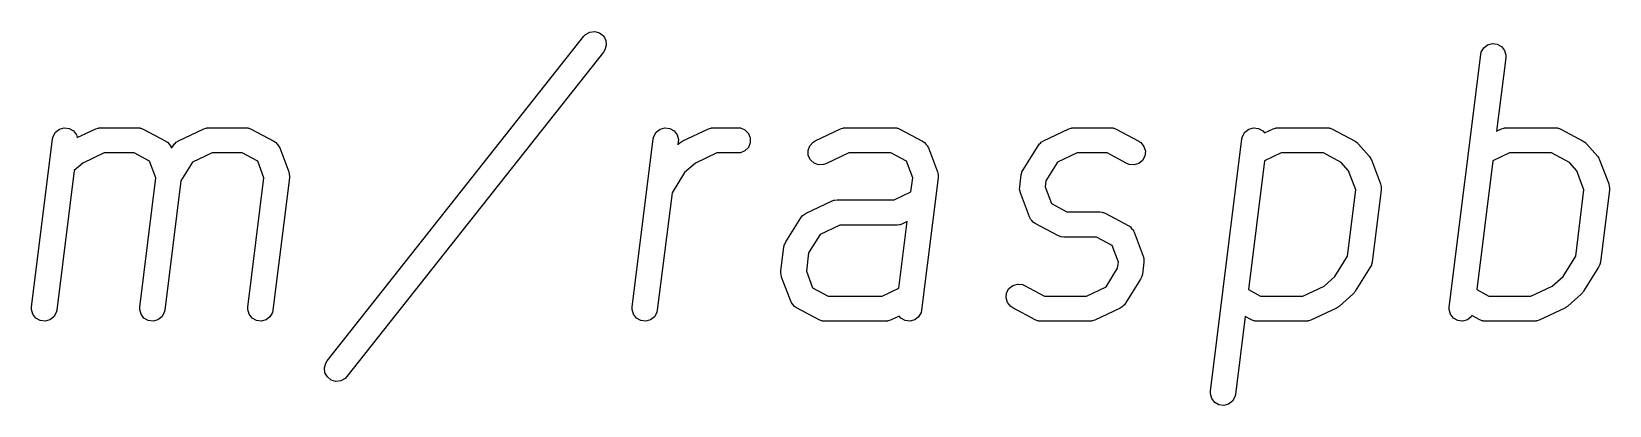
# Model space of a CAD drawing. Header units: inches. Extents: x 1.58 to 5.13, y -4.78 to -2.13.
# Drawn here: x 2.3617 to 2.7311, y -4.7822 to -4.6948 of the extents above; entities that cross this region are included whole.
import ezdxf

# ---------------------------------------------------------------- set-up
doc = ezdxf.new("R2010")
doc.units = ezdxf.units.IN
doc.header["$MEASUREMENT"] = 0
doc.layers.add('BLACK', color=250, linetype='CONTINUOUS')

msp = doc.modelspace()

# ---------------------------------------------------------------- linework, layer by layer
at = {"layer": 'BLACK', "linetype": 'CONTINUOUS'}
for p, q in [((2.4309, -4.77182), (2.49101, -4.69589)), ((2.49101, -4.69589), (2.49141, -4.69547)), ((2.49141, -4.69547), (2.49241, -4.69491)), ((2.49241, -4.69491), (2.49356, -4.69478)), ((2.49356, -4.69478), (2.49467, -4.69509)), ((2.49467, -4.69509), (2.49557, -4.69581)), ((2.49557, -4.69581), (2.49613, -4.69682)), ((2.49626, -4.69796), (2.49595, -4.69907)), ((2.49613, -4.69682), (2.49626, -4.69796)), ((2.70165, -4.6986), (2.70256, -4.6979)), ((2.70256, -4.6979), (2.70367, -4.69759)), ((2.70367, -4.69759), (2.70481, -4.69773)), ((2.70481, -4.69773), (2.70581, -4.6983)), ((2.49564, -4.69956), (2.43553, -4.77548)), ((2.49595, -4.69907), (2.49564, -4.69956)), ((2.69357, -4.75922), (2.70095, -4.70017)), ((2.70095, -4.70017), (2.70108, -4.6996)), ((2.70108, -4.6996), (2.70165, -4.6986)), ((2.70681, -4.7009), (2.70466, -4.71808)), ((2.70581, -4.6983), (2.70652, -4.69921)), ((2.70652, -4.69921), (2.70683, -4.70032)), ((2.70683, -4.70032), (2.70681, -4.7009)), ((2.36174, -4.75922), (2.36666, -4.71985)), ((2.36666, -4.71985), (2.36678, -4.71929)), ((2.36678, -4.71929), (2.36735, -4.71829)), ((2.36735, -4.71829), (2.36826, -4.71758)), ((2.36826, -4.71758), (2.36937, -4.71727)), ((2.36937, -4.71727), (2.37052, -4.71742)), ((2.37052, -4.71742), (2.37152, -4.71799)), ((2.37152, -4.71799), (2.37223, -4.7189)), ((2.37223, -4.7189), (2.37242, -4.71959)), ((2.37242, -4.71959), (2.37677, -4.71755)), ((2.37677, -4.71755), (2.37731, -4.71735)), ((2.37731, -4.71735), (2.37738, -4.71735)), ((2.37738, -4.71735), (2.37745, -4.71732)), ((2.37745, -4.71732), (2.37802, -4.71727)), ((2.37802, -4.71727), (2.38646, -4.71727)), ((2.38646, -4.71727), (2.38704, -4.71732)), ((2.38704, -4.71732), (2.38717, -4.71738)), ((2.38717, -4.71738), (2.38731, -4.71739)), ((2.38731, -4.71739), (2.38785, -4.71761)), ((2.38785, -4.71761), (2.39312, -4.72043)), ((2.3956, -4.72066), (2.3961, -4.72036)), ((2.3961, -4.72036), (2.40208, -4.71755)), ((2.40208, -4.71755), (2.40262, -4.71735)), ((2.40262, -4.71735), (2.40269, -4.71735)), ((2.40269, -4.71735), (2.40276, -4.71732)), ((2.40276, -4.71732), (2.40333, -4.71727)), ((2.40333, -4.71727), (2.41177, -4.71727)), ((2.41177, -4.71727), (2.41234, -4.71732)), ((2.41234, -4.71732), (2.41248, -4.71738)), ((2.41248, -4.71738), (2.41262, -4.71739)), ((2.41262, -4.71739), (2.41316, -4.71761)), ((2.41316, -4.71761), (2.41843, -4.72043)), ((2.50234, -4.75922), (2.50726, -4.71985)), ((2.50726, -4.71985), (2.50739, -4.71929)), ((2.50739, -4.71929), (2.50796, -4.71829)), ((2.50796, -4.71829), (2.50887, -4.71758)), ((2.50887, -4.71758), (2.50998, -4.71727)), ((2.50998, -4.71727), (2.51112, -4.71742)), ((2.51112, -4.71742), (2.51213, -4.71799)), ((2.51213, -4.71799), (2.51283, -4.7189)), ((2.51283, -4.7189), (2.51314, -4.72001)), ((2.51314, -4.72001), (2.51312, -4.72059)), ((2.51404, -4.72046), (2.51421, -4.72036)), ((2.51421, -4.72036), (2.52019, -4.71755)), ((2.52019, -4.71755), (2.52073, -4.71735)), ((2.52073, -4.71735), (2.5208, -4.71735)), ((2.5208, -4.71735), (2.52087, -4.71732)), ((2.52087, -4.71732), (2.52144, -4.71727)), ((2.52144, -4.71727), (2.52707, -4.71727)), ((2.52707, -4.71727), (2.52764, -4.71732)), ((2.52764, -4.71732), (2.52871, -4.71776)), ((2.52871, -4.71776), (2.52952, -4.71858)), ((2.52952, -4.71858), (2.52996, -4.71964)), ((2.52996, -4.71964), (2.52996, -4.7208)), ((2.54465, -4.72066), (2.54514, -4.72036)), ((2.54514, -4.72036), (2.55112, -4.71755)), ((2.55112, -4.71755), (2.55166, -4.71735)), ((2.55166, -4.71735), (2.55173, -4.71735)), ((2.55173, -4.71735), (2.5518, -4.71732)), ((2.5518, -4.71732), (2.55238, -4.71727)), ((2.55238, -4.71727), (2.56362, -4.71727)), ((2.56362, -4.71727), (2.5642, -4.71732)), ((2.5642, -4.71732), (2.56433, -4.71738)), ((2.56433, -4.71738), (2.56448, -4.71739)), ((2.56448, -4.71739), (2.56501, -4.71761)), ((2.56501, -4.71761), (2.57029, -4.72043)), ((2.59808, -4.72066), (2.59857, -4.72036)), ((2.59857, -4.72036), (2.60455, -4.71755)), ((2.60455, -4.71755), (2.6051, -4.71735)), ((2.6051, -4.71735), (2.60517, -4.71735)), ((2.60517, -4.71735), (2.60523, -4.71732)), ((2.60523, -4.71732), (2.60581, -4.71727)), ((2.60581, -4.71727), (2.61424, -4.71727)), ((2.61424, -4.71727), (2.61482, -4.71732)), ((2.61482, -4.71732), (2.61495, -4.71738)), ((2.61495, -4.71738), (2.6151, -4.71739)), ((2.6151, -4.71739), (2.61563, -4.71761)), ((2.61563, -4.71761), (2.62091, -4.72043)), ((2.63768, -4.77891), (2.64506, -4.71985)), ((2.64506, -4.71985), (2.64519, -4.71929)), ((2.64519, -4.71929), (2.64576, -4.71829)), ((2.64576, -4.71829), (2.64667, -4.71758)), ((2.64667, -4.71758), (2.64778, -4.71727)), ((2.64778, -4.71727), (2.64892, -4.71742)), ((2.64892, -4.71742), (2.64992, -4.71799)), ((2.64992, -4.71799), (2.65032, -4.7185)), ((2.65032, -4.7185), (2.65236, -4.71755)), ((2.65236, -4.71755), (2.6529, -4.71735)), ((2.6529, -4.71735), (2.65297, -4.71735)), ((2.65297, -4.71735), (2.65304, -4.71732)), ((2.65304, -4.71732), (2.65361, -4.71727)), ((2.65361, -4.71727), (2.66486, -4.71727)), ((2.66486, -4.71727), (2.66544, -4.71732)), ((2.66544, -4.71732), (2.66557, -4.71738)), ((2.66557, -4.71738), (2.66572, -4.71739)), ((2.66572, -4.71739), (2.66625, -4.71761)), ((2.66625, -4.71761), (2.67152, -4.72043)), ((2.70466, -4.71808), (2.70579, -4.71755)), ((2.70579, -4.71755), (2.70633, -4.71735)), ((2.70633, -4.71735), (2.7064, -4.71735)), ((2.7064, -4.71735), (2.70647, -4.71732)), ((2.70647, -4.71732), (2.70704, -4.71727)), ((2.70704, -4.71727), (2.71829, -4.71727)), ((2.71829, -4.71727), (2.71887, -4.71732)), ((2.71887, -4.71732), (2.719, -4.71738)), ((2.719, -4.71738), (2.71915, -4.71739)), ((2.71915, -4.71739), (2.71968, -4.71761)), ((2.71968, -4.71761), (2.72496, -4.72043)), ((2.37868, -4.72317), (2.37369, -4.72552)), ((2.38572, -4.72317), (2.37868, -4.72317)), ((2.38936, -4.72511), (2.38572, -4.72317)), ((2.39312, -4.72043), (2.39338, -4.7206)), ((2.39338, -4.7206), (2.39346, -4.72063)), ((2.39346, -4.72063), (2.39349, -4.72067)), ((2.39349, -4.72067), (2.3936, -4.72075)), ((2.3936, -4.72075), (2.39391, -4.72112)), ((2.39391, -4.72112), (2.39424, -4.72148)), ((2.39424, -4.72148), (2.3943, -4.7216)), ((2.3943, -4.7216), (2.39434, -4.72164)), ((2.39434, -4.72164), (2.39436, -4.72171)), ((2.39436, -4.72171), (2.3945, -4.722)), ((2.3945, -4.722), (2.39451, -4.72202)), ((2.39451, -4.72202), (2.39485, -4.72147)), ((2.39485, -4.72147), (2.39521, -4.72101)), ((2.39521, -4.72101), (2.39542, -4.72085)), ((2.39542, -4.72085), (2.3956, -4.72066)), ((2.40399, -4.72317), (2.3994, -4.72533)), ((2.41103, -4.72317), (2.40399, -4.72317)), ((2.41467, -4.72511), (2.41103, -4.72317)), ((2.41843, -4.72043), (2.41869, -4.7206)), ((2.41869, -4.7206), (2.41876, -4.72063)), ((2.41876, -4.72063), (2.4188, -4.72067)), ((2.4188, -4.72067), (2.41891, -4.72075)), ((2.41891, -4.72075), (2.41922, -4.72112)), ((2.41922, -4.72112), (2.41955, -4.72148)), ((2.41955, -4.72148), (2.41961, -4.7216)), ((2.41961, -4.7216), (2.41964, -4.72164)), ((2.41964, -4.72164), (2.41967, -4.72171)), ((2.41967, -4.72171), (2.41981, -4.722)), ((2.41981, -4.722), (2.42192, -4.72762)), ((2.51312, -4.72059), (2.51304, -4.72124)), ((2.51304, -4.72124), (2.51351, -4.72083)), ((2.51351, -4.72083), (2.51367, -4.72071)), ((2.51367, -4.72071), (2.51371, -4.72066)), ((2.51371, -4.72066), (2.51385, -4.72058)), ((2.51385, -4.72058), (2.51397, -4.72048)), ((2.51397, -4.72048), (2.51404, -4.72046)), ((2.5221, -4.72317), (2.51711, -4.72552)), ((2.52707, -4.72317), (2.5221, -4.72317)), ((2.52764, -4.72312), (2.52707, -4.72317)), ((2.52871, -4.72268), (2.52764, -4.72312)), ((2.52952, -4.72186), (2.52871, -4.72268)), ((2.52996, -4.7208), (2.52952, -4.72186)), ((2.54348, -4.72259), (2.54387, -4.72151)), ((2.54353, -4.72374), (2.54348, -4.72259)), ((2.54403, -4.72479), (2.54353, -4.72374)), ((2.54387, -4.72151), (2.54465, -4.72066)), ((2.55304, -4.72317), (2.54766, -4.7257)), ((2.56289, -4.72317), (2.55304, -4.72317)), ((2.56652, -4.72511), (2.56289, -4.72317)), ((2.57029, -4.72043), (2.57055, -4.7206)), ((2.57055, -4.7206), (2.57062, -4.72063)), ((2.57062, -4.72063), (2.57066, -4.72067)), ((2.57066, -4.72067), (2.57077, -4.72075)), ((2.57077, -4.72075), (2.57108, -4.72112)), ((2.57108, -4.72112), (2.57141, -4.72148)), ((2.57141, -4.72148), (2.57147, -4.7216)), ((2.57147, -4.7216), (2.5715, -4.72164)), ((2.5715, -4.72164), (2.57152, -4.72171)), ((2.57152, -4.72171), (2.57166, -4.722)), ((2.57166, -4.722), (2.57377, -4.72762)), ((2.59381, -4.72709), (2.59733, -4.72147)), ((2.59733, -4.72147), (2.59768, -4.72101)), ((2.59768, -4.72101), (2.5979, -4.72085)), ((2.5979, -4.72085), (2.59808, -4.72066)), ((2.60647, -4.72317), (2.60187, -4.72533)), ((2.61351, -4.72317), (2.60647, -4.72317)), ((2.61813, -4.72564), (2.61351, -4.72317)), ((2.62091, -4.72043), (2.62139, -4.72075)), ((2.62139, -4.72075), (2.62212, -4.72164)), ((2.62234, -4.72389), (2.6218, -4.7249)), ((2.62212, -4.72164), (2.62245, -4.72274)), ((2.62245, -4.72274), (2.62234, -4.72389)), ((2.65427, -4.72317), (2.65037, -4.72501)), ((2.66412, -4.72317), (2.65427, -4.72317)), ((2.66827, -4.72538), (2.66412, -4.72317)), ((2.67152, -4.72043), (2.67188, -4.72067)), ((2.67188, -4.72067), (2.67194, -4.72069)), ((2.67194, -4.72069), (2.67197, -4.72072)), ((2.67197, -4.72072), (2.67201, -4.72075)), ((2.67201, -4.72075), (2.67204, -4.72079)), ((2.67204, -4.72079), (2.67236, -4.72109)), ((2.67236, -4.72109), (2.67482, -4.7239)), ((2.67482, -4.7239), (2.67506, -4.72424)), ((2.7077, -4.72317), (2.7038, -4.72501)), ((2.71755, -4.72317), (2.7077, -4.72317)), ((2.7217, -4.72538), (2.71755, -4.72317)), ((2.72496, -4.72043), (2.72531, -4.72067)), ((2.72531, -4.72067), (2.72537, -4.72069)), ((2.72537, -4.72069), (2.7254, -4.72072)), ((2.7254, -4.72072), (2.72544, -4.72075)), ((2.72544, -4.72075), (2.72547, -4.72079)), ((2.72547, -4.72079), (2.72579, -4.72109)), ((2.72579, -4.72109), (2.72825, -4.7239)), ((2.72825, -4.7239), (2.72849, -4.72424)), ((2.37168, -4.72731), (2.3676, -4.75996)), ((2.37369, -4.72552), (2.37168, -4.72731)), ((2.39082, -4.72901), (2.38936, -4.72511)), ((2.3994, -4.72533), (2.39669, -4.72967)), ((2.41613, -4.72901), (2.41467, -4.72511)), ((2.42192, -4.72762), (2.42206, -4.72818)), ((2.51458, -4.72777), (2.51164, -4.73248)), ((2.51711, -4.72552), (2.51458, -4.72777)), ((2.54488, -4.72556), (2.54403, -4.72479)), ((2.54596, -4.72595), (2.54488, -4.72556)), ((2.54711, -4.7259), (2.54596, -4.72595)), ((2.54766, -4.7257), (2.54711, -4.7259)), ((2.56799, -4.72901), (2.56652, -4.72511)), ((2.57377, -4.72762), (2.57392, -4.72818)), ((2.59339, -4.72829), (2.59351, -4.72773)), ((2.59351, -4.72773), (2.59354, -4.72767)), ((2.59354, -4.72767), (2.59355, -4.72761)), ((2.59355, -4.72761), (2.59381, -4.72709)), ((2.60187, -4.72533), (2.59917, -4.72967)), ((2.61866, -4.72586), (2.61813, -4.72564)), ((2.61981, -4.72597), (2.61866, -4.72586)), ((2.62091, -4.72563), (2.61981, -4.72597)), ((2.6218, -4.7249), (2.62091, -4.72563)), ((2.65037, -4.72501), (2.6466, -4.75513)), ((2.67002, -4.72738), (2.66827, -4.72538)), ((2.67168, -4.73182), (2.67002, -4.72738)), ((2.67506, -4.72424), (2.6751, -4.72429)), ((2.6751, -4.72429), (2.67513, -4.72433)), ((2.67513, -4.72433), (2.67515, -4.72437)), ((2.67515, -4.72437), (2.67517, -4.72443)), ((2.67517, -4.72443), (2.67536, -4.72481)), ((2.67536, -4.72481), (2.67747, -4.73043)), ((2.7038, -4.72501), (2.70003, -4.75513)), ((2.72345, -4.72738), (2.7217, -4.72538)), ((2.72512, -4.73182), (2.72345, -4.72738)), ((2.72849, -4.72424), (2.72854, -4.72429)), ((2.72854, -4.72429), (2.72856, -4.72433)), ((2.72856, -4.72433), (2.72859, -4.72437)), ((2.72859, -4.72437), (2.7286, -4.72443)), ((2.7286, -4.72443), (2.72879, -4.72481)), ((2.72879, -4.72481), (2.7309, -4.73043)), ((2.38704, -4.75922), (2.39082, -4.72901)), ((2.39669, -4.72967), (2.3929, -4.75996)), ((2.41235, -4.75922), (2.41613, -4.72901)), ((2.42208, -4.72902), (2.41821, -4.75996)), ((2.42206, -4.72818), (2.42206, -4.72831)), ((2.42206, -4.72831), (2.4221, -4.72844)), ((2.4221, -4.72844), (2.42208, -4.72902)), ((2.56758, -4.7323), (2.56799, -4.72901)), ((2.57394, -4.72902), (2.57007, -4.75996)), ((2.57392, -4.72818), (2.57392, -4.72831)), ((2.57392, -4.72831), (2.57395, -4.72844)), ((2.57395, -4.72844), (2.57394, -4.72902)), ((2.59302, -4.73168), (2.59303, -4.7311)), ((2.59303, -4.7311), (2.59339, -4.72829)), ((2.59917, -4.72967), (2.59898, -4.73111)), ((2.59898, -4.73111), (2.60045, -4.73501)), ((2.67747, -4.73043), (2.67762, -4.73099)), ((2.67762, -4.73099), (2.67761, -4.73113)), ((2.67761, -4.73113), (2.67765, -4.73126)), ((2.67765, -4.73126), (2.67763, -4.73183)), ((2.7309, -4.73043), (2.73105, -4.73099)), ((2.73105, -4.73099), (2.73104, -4.73113)), ((2.73104, -4.73113), (2.73108, -4.73126)), ((2.73108, -4.73126), (2.73107, -4.73183)), ((2.51164, -4.73248), (2.5082, -4.75996)), ((2.54303, -4.73723), (2.54901, -4.73442)), ((2.54901, -4.73442), (2.54956, -4.73423)), ((2.54956, -4.73423), (2.54963, -4.73422)), ((2.54963, -4.73422), (2.54969, -4.7342)), ((2.54969, -4.7342), (2.55027, -4.73414)), ((2.55027, -4.73414), (2.56367, -4.73414)), ((2.56367, -4.73414), (2.56758, -4.7323)), ((2.59306, -4.73181), (2.59302, -4.73168)), ((2.59305, -4.73195), (2.59306, -4.73181)), ((2.5932, -4.73251), (2.59305, -4.73195)), ((2.59531, -4.73813), (2.5932, -4.73251)), ((2.60045, -4.73501), (2.60408, -4.73695)), ((2.66975, -4.74733), (2.67168, -4.73182)), ((2.67763, -4.73183), (2.67553, -4.74871)), ((2.72318, -4.74733), (2.72512, -4.73182)), ((2.73107, -4.73183), (2.72896, -4.74871)), ((2.53827, -4.74396), (2.54179, -4.73834)), ((2.54179, -4.73834), (2.54214, -4.73788)), ((2.54214, -4.73788), (2.54236, -4.73773)), ((2.54236, -4.73773), (2.54254, -4.73753)), ((2.54254, -4.73753), (2.54303, -4.73723)), ((2.59545, -4.73841), (2.59531, -4.73813)), ((2.59547, -4.73849), (2.59545, -4.73841)), ((2.59551, -4.73853), (2.59547, -4.73849)), ((2.59556, -4.73865), (2.59551, -4.73853)), ((2.59589, -4.739), (2.59556, -4.73865)), ((2.60408, -4.73695), (2.61178, -4.73695)), ((2.61178, -4.73695), (2.61236, -4.73701)), ((2.61236, -4.73701), (2.61249, -4.73706)), ((2.61249, -4.73706), (2.61264, -4.73708)), ((2.61264, -4.73708), (2.61317, -4.7373)), ((2.61317, -4.7373), (2.61845, -4.74011)), ((2.54633, -4.74221), (2.54363, -4.74654)), ((2.55093, -4.74005), (2.54633, -4.74221)), ((2.56433, -4.74005), (2.55093, -4.74005)), ((2.5649, -4.73999), (2.56433, -4.74005)), ((2.56476, -4.7548), (2.56671, -4.73924)), ((2.56497, -4.73996), (2.5649, -4.73999)), ((2.56504, -4.73996), (2.56497, -4.73996)), ((2.56559, -4.73976), (2.56504, -4.73996)), ((2.56671, -4.73924), (2.56559, -4.73976)), ((2.5962, -4.73938), (2.59589, -4.739)), ((2.59631, -4.73945), (2.5962, -4.73938)), ((2.59635, -4.73949), (2.59631, -4.73945)), ((2.59642, -4.73952), (2.59635, -4.73949)), ((2.59668, -4.7397), (2.59642, -4.73952)), ((2.60196, -4.74251), (2.59668, -4.7397)), ((2.60249, -4.74273), (2.60196, -4.74251)), ((2.61845, -4.74011), (2.61871, -4.74029)), ((2.61871, -4.74029), (2.61878, -4.74032)), ((2.61878, -4.74032), (2.61882, -4.74036)), ((2.61882, -4.74036), (2.61893, -4.74043)), ((2.61893, -4.74043), (2.61923, -4.74081)), ((2.61923, -4.74081), (2.61957, -4.74116)), ((2.61957, -4.74116), (2.61962, -4.74128)), ((2.61962, -4.74128), (2.61966, -4.74132)), ((2.61966, -4.74132), (2.61968, -4.7414)), ((2.61968, -4.7414), (2.61982, -4.74168)), ((2.61982, -4.74168), (2.62193, -4.7473)), ((2.53714, -4.75079), (2.53785, -4.74516)), ((2.53785, -4.74516), (2.53797, -4.7446)), ((2.53797, -4.7446), (2.538, -4.74454)), ((2.538, -4.74454), (2.53802, -4.74448)), ((2.53802, -4.74448), (2.53827, -4.74396)), ((2.60264, -4.74275), (2.60249, -4.74273)), ((2.60277, -4.7428), (2.60264, -4.74275)), ((2.60335, -4.74286), (2.60277, -4.7428)), ((2.61104, -4.74286), (2.60335, -4.74286)), ((2.61468, -4.7448), (2.61104, -4.74286)), ((2.61614, -4.7487), (2.61468, -4.7448)), ((2.54363, -4.74654), (2.54309, -4.7508)), ((2.61596, -4.75014), (2.61614, -4.7487)), ((2.62209, -4.74871), (2.62174, -4.75152)), ((2.62193, -4.7473), (2.62208, -4.74786)), ((2.62208, -4.74786), (2.62207, -4.748)), ((2.62207, -4.748), (2.62211, -4.74813)), ((2.62211, -4.74813), (2.62209, -4.74871)), ((2.6668, -4.75204), (2.66975, -4.74733)), ((2.6751, -4.74991), (2.67158, -4.75553)), ((2.67536, -4.74939), (2.6751, -4.74991)), ((2.67537, -4.74933), (2.67536, -4.74939)), ((2.6754, -4.74927), (2.67537, -4.74933)), ((2.67553, -4.74871), (2.6754, -4.74927)), ((2.72023, -4.75204), (2.72318, -4.74733)), ((2.72853, -4.74991), (2.72502, -4.75553)), ((2.72879, -4.74939), (2.72853, -4.74991)), ((2.7288, -4.74933), (2.72879, -4.74939)), ((2.72883, -4.74927), (2.7288, -4.74933)), ((2.72896, -4.74871), (2.72883, -4.74927)), ((2.53713, -4.75137), (2.53714, -4.75079)), ((2.53716, -4.7515), (2.53713, -4.75137)), ((2.53716, -4.75163), (2.53716, -4.7515)), ((2.53731, -4.75219), (2.53716, -4.75163)), ((2.53942, -4.75781), (2.53731, -4.75219)), ((2.54309, -4.7508), (2.54456, -4.7547)), ((2.61325, -4.75448), (2.61596, -4.75014)), ((2.62132, -4.75272), (2.6178, -4.75834)), ((2.62157, -4.7522), (2.62132, -4.75272)), ((2.62158, -4.75214), (2.62157, -4.7522)), ((2.62162, -4.75208), (2.62158, -4.75214)), ((2.62174, -4.75152), (2.62162, -4.75208)), ((2.66427, -4.75429), (2.6668, -4.75204)), ((2.7177, -4.75429), (2.72023, -4.75204)), ((2.54456, -4.7547), (2.54819, -4.75664)), ((2.54819, -4.75664), (2.56086, -4.75664)), ((2.56086, -4.75664), (2.56476, -4.7548)), ((2.58986, -4.75707), (2.58997, -4.75592)), ((2.5902, -4.75817), (2.58986, -4.75707)), ((2.58997, -4.75592), (2.59052, -4.75491)), ((2.59052, -4.75491), (2.59141, -4.75418)), ((2.59141, -4.75418), (2.59251, -4.75384)), ((2.59251, -4.75384), (2.59366, -4.75395)), ((2.59366, -4.75395), (2.59419, -4.75417)), ((2.59419, -4.75417), (2.59881, -4.75664)), ((2.59881, -4.75664), (2.60866, -4.75664)), ((2.60866, -4.75664), (2.61325, -4.75448)), ((2.6466, -4.75513), (2.64943, -4.75664)), ((2.64943, -4.75664), (2.65928, -4.75664)), ((2.65928, -4.75664), (2.66427, -4.75429)), ((2.67104, -4.75617), (2.66788, -4.75898)), ((2.67117, -4.75603), (2.67104, -4.75617)), ((2.67123, -4.75599), (2.67117, -4.75603)), ((2.67133, -4.75586), (2.67123, -4.75599)), ((2.67143, -4.75575), (2.67133, -4.75586)), ((2.67147, -4.75569), (2.67143, -4.75575)), ((2.67158, -4.75553), (2.67147, -4.75569)), ((2.70003, -4.75513), (2.70286, -4.75664)), ((2.70286, -4.75664), (2.71271, -4.75664)), ((2.71271, -4.75664), (2.7177, -4.75429)), ((2.72447, -4.75617), (2.72131, -4.75898)), ((2.72461, -4.75603), (2.72447, -4.75617)), ((2.72466, -4.75599), (2.72461, -4.75603)), ((2.72476, -4.75586), (2.72466, -4.75599)), ((2.72487, -4.75575), (2.72476, -4.75586)), ((2.7249, -4.75569), (2.72487, -4.75575)), ((2.72502, -4.75553), (2.7249, -4.75569)), ((2.36172, -4.7598), (2.36174, -4.75922)), ((2.36203, -4.76091), (2.36172, -4.7598)), ((2.36273, -4.76182), (2.36203, -4.76091)), ((2.36747, -4.76052), (2.3669, -4.76152)), ((2.3676, -4.75996), (2.36747, -4.76052)), ((2.38703, -4.7598), (2.38704, -4.75922)), ((2.38734, -4.76091), (2.38703, -4.7598)), ((2.38804, -4.76182), (2.38734, -4.76091)), ((2.39278, -4.76052), (2.39221, -4.76152)), ((2.3929, -4.75996), (2.39278, -4.76052)), ((2.41234, -4.7598), (2.41235, -4.75922)), ((2.41264, -4.76091), (2.41234, -4.7598)), ((2.41335, -4.76182), (2.41264, -4.76091)), ((2.41809, -4.76052), (2.41752, -4.76152)), ((2.41821, -4.75996), (2.41809, -4.76052)), ((2.50233, -4.7598), (2.50234, -4.75922)), ((2.50263, -4.76091), (2.50233, -4.7598)), ((2.50334, -4.76182), (2.50263, -4.76091)), ((2.50807, -4.76052), (2.50751, -4.76152)), ((2.5082, -4.75996), (2.50807, -4.76052)), ((2.53956, -4.7581), (2.53942, -4.75781)), ((2.53958, -4.75817), (2.53956, -4.7581)), ((2.53961, -4.75821), (2.53958, -4.75817)), ((2.53967, -4.75833), (2.53961, -4.75821)), ((2.54, -4.75869), (2.53967, -4.75833)), ((2.54031, -4.75906), (2.54, -4.75869)), ((2.54042, -4.75914), (2.54031, -4.75906)), ((2.54046, -4.75918), (2.54042, -4.75914)), ((2.54053, -4.75921), (2.54046, -4.75918)), ((2.54079, -4.75938), (2.54053, -4.75921)), ((2.54607, -4.7622), (2.54079, -4.75938)), ((2.56994, -4.76052), (2.56937, -4.76152)), ((2.57007, -4.75996), (2.56994, -4.76052)), ((2.59093, -4.75906), (2.5902, -4.75817)), ((2.59141, -4.75938), (2.59093, -4.75906)), ((2.59668, -4.7622), (2.59141, -4.75938)), ((2.61656, -4.75945), (2.61058, -4.76226)), ((2.61705, -4.75915), (2.61656, -4.75945)), ((2.61723, -4.75896), (2.61705, -4.75915)), ((2.61745, -4.7588), (2.61723, -4.75896)), ((2.6178, -4.75834), (2.61745, -4.7588)), ((2.66717, -4.75945), (2.6612, -4.76226)), ((2.66734, -4.75935), (2.66717, -4.75945)), ((2.66741, -4.75933), (2.66734, -4.75935)), ((2.66754, -4.75923), (2.66741, -4.75933)), ((2.66767, -4.75915), (2.66754, -4.75923)), ((2.66772, -4.7591), (2.66767, -4.75915)), ((2.66788, -4.75898), (2.66772, -4.7591)), ((2.69355, -4.7598), (2.69357, -4.75922)), ((2.69386, -4.76091), (2.69355, -4.7598)), ((2.69457, -4.76182), (2.69386, -4.76091)), ((2.7206, -4.75945), (2.71463, -4.76226)), ((2.72078, -4.75935), (2.7206, -4.75945)), ((2.72084, -4.75933), (2.72078, -4.75935)), ((2.72097, -4.75923), (2.72084, -4.75933)), ((2.7211, -4.75915), (2.72097, -4.75923)), ((2.72115, -4.7591), (2.7211, -4.75915)), ((2.72131, -4.75898), (2.72115, -4.7591)), ((2.36373, -4.76239), (2.36273, -4.76182)), ((2.36488, -4.76254), (2.36373, -4.76239)), ((2.36599, -4.76223), (2.36488, -4.76254)), ((2.3669, -4.76152), (2.36599, -4.76223)), ((2.38904, -4.76239), (2.38804, -4.76182)), ((2.39019, -4.76254), (2.38904, -4.76239)), ((2.3913, -4.76223), (2.39019, -4.76254)), ((2.39221, -4.76152), (2.3913, -4.76223)), ((2.41435, -4.76239), (2.41335, -4.76182)), ((2.4155, -4.76254), (2.41435, -4.76239)), ((2.41661, -4.76223), (2.4155, -4.76254)), ((2.41752, -4.76152), (2.41661, -4.76223)), ((2.50434, -4.76239), (2.50334, -4.76182)), ((2.50549, -4.76254), (2.50434, -4.76239)), ((2.5066, -4.76223), (2.50549, -4.76254)), ((2.50751, -4.76152), (2.5066, -4.76223)), ((2.5466, -4.76242), (2.54607, -4.7622)), ((2.54674, -4.76243), (2.5466, -4.76242)), ((2.54688, -4.76249), (2.54674, -4.76243)), ((2.54745, -4.76254), (2.54688, -4.76249)), ((2.56152, -4.76254), (2.54745, -4.76254)), ((2.56209, -4.76249), (2.56152, -4.76254)), ((2.56216, -4.76246), (2.56209, -4.76249)), ((2.56223, -4.76246), (2.56216, -4.76246)), ((2.56277, -4.76226), (2.56223, -4.76246)), ((2.56481, -4.76131), (2.56277, -4.76226)), ((2.56521, -4.76182), (2.56481, -4.76131)), ((2.56621, -4.76239), (2.56521, -4.76182)), ((2.56735, -4.76254), (2.56621, -4.76239)), ((2.56846, -4.76223), (2.56735, -4.76254)), ((2.56937, -4.76152), (2.56846, -4.76223)), ((2.59722, -4.76242), (2.59668, -4.7622)), ((2.59736, -4.76243), (2.59722, -4.76242)), ((2.5975, -4.76249), (2.59736, -4.76243)), ((2.59807, -4.76254), (2.5975, -4.76249)), ((2.60932, -4.76254), (2.59807, -4.76254)), ((2.6099, -4.76249), (2.60932, -4.76254)), ((2.60996, -4.76246), (2.6099, -4.76249)), ((2.61003, -4.76246), (2.60996, -4.76246)), ((2.61058, -4.76226), (2.61003, -4.76246)), ((2.64582, -4.7614), (2.64354, -4.77964)), ((2.6473, -4.7622), (2.64582, -4.7614)), ((2.64784, -4.76242), (2.6473, -4.7622)), ((2.64798, -4.76243), (2.64784, -4.76242)), ((2.64812, -4.76249), (2.64798, -4.76243)), ((2.64869, -4.76254), (2.64812, -4.76249)), ((2.65994, -4.76254), (2.64869, -4.76254)), ((2.66052, -4.76249), (2.65994, -4.76254)), ((2.66058, -4.76246), (2.66052, -4.76249)), ((2.66065, -4.76246), (2.66058, -4.76246)), ((2.6612, -4.76226), (2.66065, -4.76246)), ((2.69557, -4.76239), (2.69457, -4.76182)), ((2.69671, -4.76254), (2.69557, -4.76239)), ((2.69782, -4.76223), (2.69671, -4.76254)), ((2.69873, -4.76152), (2.69782, -4.76223)), ((2.6989, -4.76122), (2.69873, -4.76152)), ((2.70073, -4.7622), (2.6989, -4.76122)), ((2.70127, -4.76242), (2.70073, -4.7622)), ((2.70141, -4.76243), (2.70127, -4.76242)), ((2.70155, -4.76249), (2.70141, -4.76243)), ((2.70212, -4.76254), (2.70155, -4.76249)), ((2.71337, -4.76254), (2.70212, -4.76254)), ((2.71395, -4.76249), (2.71337, -4.76254)), ((2.71401, -4.76246), (2.71395, -4.76249)), ((2.71408, -4.76246), (2.71401, -4.76246)), ((2.71463, -4.76226), (2.71408, -4.76246)), ((2.43058, -4.7723), (2.4309, -4.77182)), ((2.43027, -4.77341), (2.43058, -4.7723)), ((2.4304, -4.77456), (2.43027, -4.77341)), ((2.43096, -4.77556), (2.4304, -4.77456)), ((2.43187, -4.77628), (2.43096, -4.77556)), ((2.43553, -4.77548), (2.43512, -4.7759)), ((2.43297, -4.77659), (2.43187, -4.77628)), ((2.43412, -4.77646), (2.43297, -4.77659)), ((2.43512, -4.7759), (2.43412, -4.77646)), ((2.63766, -4.77949), (2.63768, -4.77891)), ((2.63797, -4.7806), (2.63766, -4.77949)), ((2.63868, -4.78151), (2.63797, -4.7806)), ((2.63968, -4.78208), (2.63868, -4.78151)), ((2.64082, -4.78222), (2.63968, -4.78208)), ((2.64193, -4.78191), (2.64082, -4.78222)), ((2.64284, -4.78121), (2.64193, -4.78191)), ((2.64341, -4.78021), (2.64284, -4.78121)), ((2.64354, -4.77964), (2.64341, -4.78021))]:
    msp.add_line(p, q, dxfattribs=at)

doc.saveas('drawing.dxf')
